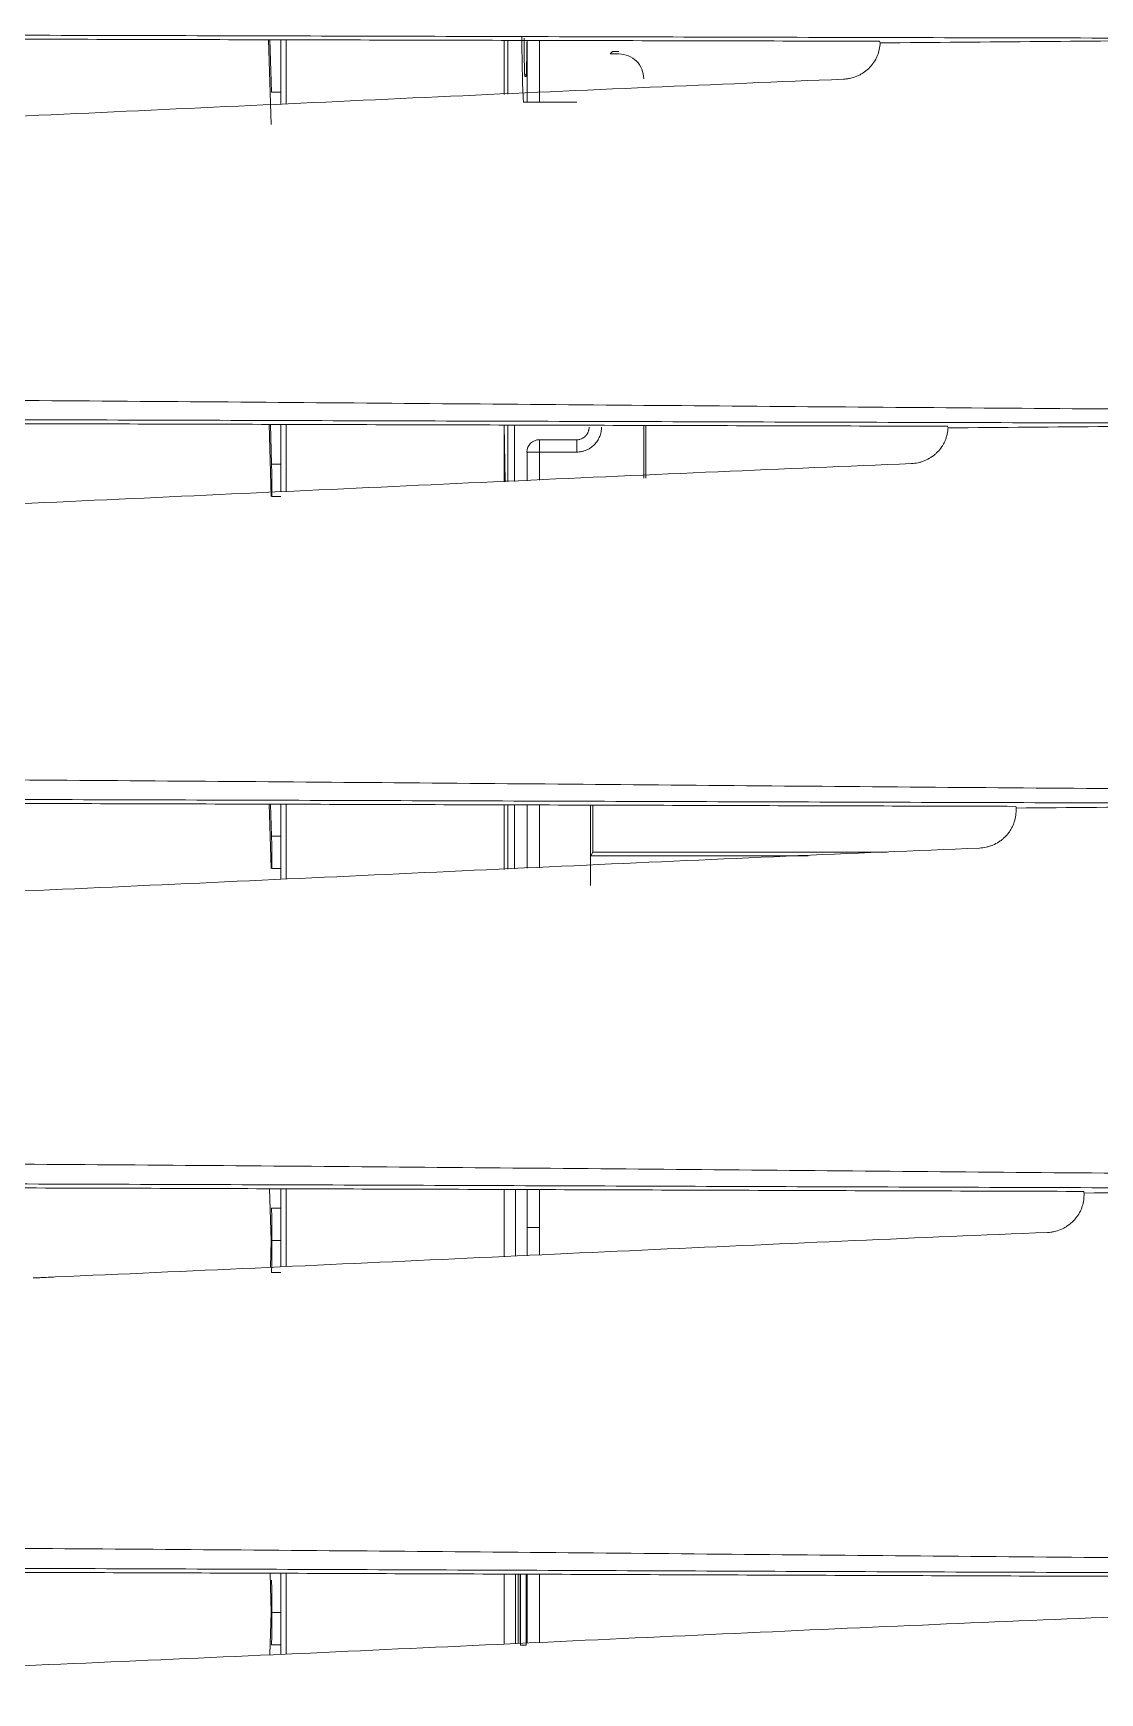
# Model space of a CAD drawing. Header units: inches. Extents: x 3778 to 56227, y -16914 to 35091.
# Drawn here: x 37235.1 to 37278.3, y -5490.3 to -5423.1 of the extents above; entities that cross this region are included whole.
import ezdxf

# ---------------------------------------------------------------- set-up
doc = ezdxf.new("R2010")
doc.units = ezdxf.units.IN
doc.header["$LTSCALE"] = 100
doc.header["$MEASUREMENT"] = 0
doc.layers.add('2-con', color=2, linetype='Continuous')
doc.layers.add('mark-B', color=2, linetype='Continuous', lineweight=20)

# ---------------------------------------------------------------- blocks, each defined once
blk = doc.blocks.new('무풍1way 일반')
at = {"layer": 'mark-B'}
for p, q in [((-431.265, -132.305), (-431.493, -132.305)), ((-431.265, -132.305), (-431.493, -132.305)), ((-431.493, -132.311), (-431.493, -135.184)), ((-431.493, -132.311), (-431.493, -135.184)), ((-431.265, -135.185), (-431.265, -132.305)), ((-431.265, -135.185), (-431.265, -132.305)), ((-431.054, -135.186), (-431.054, -132.367)), ((-431.054, -135.186), (-431.054, -132.367)), ((-430.593, -132.349), (-430.593, -135.189)), ((-421.772, -135.221), (-421.772, -131.968)), ((-421.553, -135.221), (-421.553, -131.958)), ((-421.553, -132.33), (-421.178, -132.33)), ((-421.165, -133.633), (-421.114, -131.939)), ((-432.025, -132.41), (-432.025, -135.182)), ((-432.025, -132.41), (-432.025, -135.182)), ((-431.523, -135.184), (-431.523, -132.388)), ((-431.523, -135.184), (-431.523, -132.388)), ((-431.247, -132.376), (-431.247, -135.185)), ((-431.247, -132.376), (-431.247, -135.185)), ((-431.16, -135.185), (-431.16, -132.372)), ((-431.16, -135.185), (-431.16, -132.372)), ((-421.553, -133.634), (-421.192, -133.634)), ((-421.117, -135.222), (-421.165, -133.633)), ((-421.772, -150.788), (-421.772, -147.638)), ((-421.553, -147.392), (-421.178, -147.392)), ((-421.553, -150.789), (-421.553, -147.628)), ((-421.165, -148.695), (-421.132, -147.608)), ((-432.025, -149.218), (-432.025, -148.096)), ((-432.025, -149.218), (-432.025, -148.096)), ((-431.523, -148.074), (-431.523, -149.218)), ((-431.523, -148.074), (-431.523, -149.218)), ((-431.054, -150.757), (-431.054, -148.053)), ((-431.054, -150.757), (-431.054, -148.053)), ((-430.593, -148.032), (-430.593, -150.76)), ((-421.553, -148.696), (-421.192, -148.696)), ((-421.102, -150.79), (-421.165, -148.695)), ((-431.523, -149.218), (-432.025, -149.218)), ((-432.025, -149.218), (-432.025, -150.754)), ((-431.523, -149.218), (-432.025, -149.218)), ((-432.025, -149.218), (-432.025, -150.754)), ((-431.523, -150.756), (-431.523, -149.218)), ((-431.523, -150.756), (-431.523, -149.218)), ((-421.553, -150), (-421.178, -150)), ((-434.092, -166.321), (-434.092, -163.068)), ((-434.092, -166.321), (-434.092, -163.068)), ((-432.025, -163.785), (-432.025, -166.327)), ((-432.025, -163.785), (-432.025, -166.327)), ((-431.523, -166.328), (-431.523, -163.763)), ((-431.523, -166.328), (-431.523, -163.763)), ((-431.019, -163.741), (-431.019, -166.331)), ((-431.019, -163.741), (-431.019, -166.331)), ((-430.74, -163.726), (-430.74, -166.33)), ((-430.74, -163.726), (-430.74, -166.33)), ((-430.593, -163.719), (-430.593, -166.33)), ((-421.772, -166.355), (-421.772, -163.327)), ((-421.553, -166.358), (-421.553, -163.317)), ((-421.553, -163.758), (-421.192, -163.758)), ((-421.087, -166.359), (-421.165, -163.757)), ((-434.185, -164.416), (-446.111, -164.416)), ((-434.185, -164.416), (-446.111, -164.416)), ((-437.572, -164.272), (-442.904, -164.272)), ((-437.572, -164.272), (-442.904, -164.272)), ((-434.113, -164.272), (-437.572, -164.272)), ((-434.113, -164.272), (-437.572, -164.272)), ((-434.185, -164.416), (-434.113, -164.272)), ((-434.185, -164.416), (-434.113, -164.272)), ((-434.185, -164.416), (-434.185, -166.321)), ((-434.185, -164.416), (-434.185, -166.321)), ((-421.553, -165.062), (-421.178, -165.062)), ((-421.139, -166.359), (-421.178, -165.062)), ((-421.772, -181.73), (-421.772, -179.011)), ((-421.553, -178.82), (-421.192, -178.82)), ((-421.553, -181.731), (-421.553, -179.003)), ((-421.077, -181.734), (-421.165, -178.819)), ((-436.341, -179.559), (-436.341, -181.693)), ((-436.341, -179.559), (-436.341, -181.693)), ((-436.249, -179.559), (-436.249, -181.693)), ((-436.249, -179.559), (-436.249, -181.693)), ((-432.025, -179.472), (-432.025, -180.616)), ((-432.025, -179.472), (-432.025, -180.616)), ((-431.523, -180.616), (-431.523, -179.45)), ((-431.523, -180.616), (-431.523, -179.45)), ((-431.019, -179.428), (-431.019, -181.707)), ((-431.019, -179.428), (-431.019, -181.707)), ((-430.74, -179.415), (-430.74, -181.708)), ((-430.74, -179.415), (-430.74, -181.708)), ((-430.604, -181.708), (-430.644, -179.411)), ((-430.604, -181.708), (-430.644, -179.411)), ((-430.593, -179.407), (-430.593, -181.707)), ((-432.025, -180.616), (-433.538, -180.616)), ((-432.025, -180.616), (-433.538, -180.616)), ((-431.523, -180.616), (-432.025, -180.616)), ((-431.523, -180.616), (-432.025, -180.616)), ((-421.553, -180.124), (-421.178, -180.124)), ((-421.13, -181.733), (-421.178, -180.124)), ((-433.538, -181.114), (-432.025, -181.114)), ((-433.538, -181.114), (-432.025, -181.114)), ((-421.062, -197.307), (-421.165, -193.881)), ((-433.538, -194.784), (-432.025, -194.784)), ((-433.538, -194.784), (-432.025, -194.784)), ((-431.523, -194.784), (-432.025, -194.784)), ((-432.025, -194.784), (-432.025, -197.28)), ((-431.523, -194.784), (-432.025, -194.784)), ((-432.025, -194.784), (-432.025, -197.28)), ((-431.523, -194.784), (-431.391, -194.784)), ((-431.523, -197.282), (-431.523, -194.784)), ((-431.523, -194.784), (-431.391, -194.784)), ((-431.523, -196.894), (-431.523, -194.784)), ((-421.772, -197.303), (-421.772, -194.7)), ((-421.553, -197.305), (-421.553, -194.69)), ((-430.74, -195.102), (-430.74, -197.283)), ((-430.74, -195.102), (-430.74, -197.283)), ((-430.593, -195.094), (-430.593, -197.283)), ((-421.553, -195.186), (-421.178, -195.186)), ((-421.114, -197.306), (-421.178, -195.186)), ((-431.439, -195.814), (-431.485, -195.814)), ((-431.439, -195.814), (-431.485, -195.814)), ((-434.896, -196.734), (-435.245, -196.734)), ((-434.896, -196.734), (-435.245, -196.734)), ((-435.245, -196.827), (-434.988, -196.827)), ((-435.245, -196.827), (-434.988, -196.827)), ((-434.988, -196.827), (-434.896, -196.734)), ((-434.988, -196.827), (-434.896, -196.734))]:
    blk.add_line(p, q, dxfattribs=at)
for centre, major_axis, ratio, start_param, end_param in [((-421.165, -133.634), (0, -1.506), 0.017455, 3.665191, 4.712389), ((-421.165, -133.634), (0, -1.506), 0.017455, 4.712389, 5.759587), ((-421.165, -148.696), (0, -1.506), 0.017455, 3.665191, 4.712389), ((-421.165, -148.696), (0, -1.506), 0.017455, 4.712389, 5.759587), ((-421.165, -163.758), (0, -1.506), 0.017455, 4.712389, 5.759587), ((-421.165, -178.82), (0, -1.506), 0.017455, 4.712389, 5.759587), ((-433.538, -180.616), (0, -0.502), 0.000394, 4.712389, 6.153043), ((-433.538, -180.616), (0, -0.502), 0.000394, 4.712389, 6.153043), ((-432.025, -180.616), (-0.498, -0.066), 0.991395, 1.439291, 3.007874), ((-432.025, -180.616), (0, -0.502), 0.000394, 4.712389, 6.153043), ((-432.025, -180.616), (-0.498, -0.066), 0.991395, 1.439291, 3.007874), ((-432.025, -180.616), (0, -0.502), 0.000394, 4.712389, 6.153043), ((-431.391, -200.117), (0, -5.333), 0.017455, 2.094397, 3.141593), ((-431.391, -200.117), (0, -5.333), 0.017455, 2.094397, 3.141593), ((-431.941, -195.814), (0, 0.502), 0.999848, 4.513439, 4.712389), ((-431.941, -195.814), (0, 0.502), 0.999848, 4.512039, 4.712389)]:
    blk.add_ellipse(centre, major_axis=major_axis, ratio=ratio, start_param=start_param, end_param=end_param, dxfattribs=at)
for points, knots in [([(-366.446, -130.381), (-371.874, -130.381), (-382.729, -130.507), (-398.973, -130.978), (-415.176, -131.637), (-431.352, -132.39), (-444.739, -133.012), (-452.743, -133.35), (-455.349, -133.454)], [0, 0, 0, 0, 0.182397, 0.364793, 0.54719, 0.729586, 0.911983, 1, 1, 1, 1]), ([(-365.384, -136.387), (-365.554, -136.387), (-365.724, -136.387), (-366.064, -136.387), (-366.574, -136.387), (-367.765, -136.387), (-370.146, -136.386), (-372.187, -136.384), (-376.269, -136.378), (-378.99, -136.373), (-387.151, -136.352), (-392.591, -136.332), (-400.749, -136.291), (-403.468, -136.276), (-408.906, -136.243), (-411.624, -136.225), (-417.061, -136.186), (-419.779, -136.166), (-425.214, -136.122), (-427.932, -136.098), (-433.366, -136.051), (-436.083, -136.026), (-441.517, -135.976), (-444.234, -135.951), (-449.669, -135.901), (-452.386, -135.877), (-457.821, -135.83), (-460.539, -135.808), (-468.693, -135.745), (-474.13, -135.71), (-482.289, -135.672), (-485.009, -135.662), (-490.451, -135.648), (-493.173, -135.644), (-495.895, -135.644)], [0, 0, 0, 0, 0.003906, 0.003906, 0.007813, 0.015625, 0.03125, 0.0625, 0.0625, 0.125, 0.125, 0.25, 0.25, 0.3125, 0.3125, 0.375, 0.375, 0.4375, 0.4375, 0.5, 0.5, 0.5625, 0.5625, 0.625, 0.625, 0.6875, 0.6875, 0.75, 0.75, 0.875, 0.875, 0.9375, 0.9375, 1, 1, 1, 1]), ([(-482.845, -135.17), (-477.947, -135.178), (-473.051, -135.19), (-463.263, -135.219), (-458.37, -135.236), (-451.032, -135.264), (-448.586, -135.273), (-443.695, -135.293), (-441.25, -135.302), (-436.359, -135.322), (-431.468, -135.342), (-424.131, -135.371), (-416.793, -135.398), (-411.9, -135.415), (-407.006, -135.431), (-404.559, -135.439), (-399.664, -135.453), (-397.216, -135.459), (-389.873, -135.477), (-384.977, -135.486), (-377.631, -135.496), (-375.182, -135.499), (-370.283, -135.502), (-367.834, -135.503), (-365.384, -135.503)], [0, 0, 0, 0, 0.125, 0.125, 0.25, 0.25, 0.3125, 0.3125, 0.375, 0.375, 0.4375, 0.5, 0.5625, 0.625, 0.625, 0.6875, 0.6875, 0.75, 0.75, 0.875, 0.875, 0.9375, 0.9375, 1, 1, 1, 1]), ([(-456.815, -135.092), (-453.014, -135.104), (-449.214, -135.118), (-441.614, -135.146), (-437.814, -135.161), (-430.215, -135.189), (-426.415, -135.204), (-418.815, -135.231), (-415.014, -135.244), (-407.412, -135.268), (-403.61, -135.279), (-396.006, -135.299), (-392.203, -135.308), (-384.596, -135.322), (-380.791, -135.327), (-375.084, -135.333), (-373.181, -135.335), (-369.376, -135.337), (-367.473, -135.337), (-365.57, -135.337)], [0, 0, 0, 0, 0.125, 0.125, 0.25, 0.25, 0.375, 0.375, 0.5, 0.5, 0.625, 0.625, 0.75, 0.75, 0.875, 0.875, 0.9375, 0.9375, 1, 1, 1, 1]), ([(-411.837, -147.191), (-412.032, -147.2), (-417.623, -147.443), (-428.6, -147.954), (-441.984, -148.576), (-449.988, -148.914), (-452.596, -149.019)], [0, 0, 0, 0, 0.014366, 0.411337, 0.808308, 1, 1, 1, 1]), ([(-411.527, -147.178), (-411.565, -147.177), (-411.603, -147.177), (-411.68, -147.179), (-411.719, -147.181), (-411.758, -147.185)], [0, 0, 0, 0, 0.5, 0.5, 1, 1, 1, 1]), ([(-454.071, -150.414), (-454.064, -150.322), (-454.048, -150.232), (-454.013, -150.1), (-453.999, -150.057), (-453.975, -149.992), (-453.966, -149.971), (-453.948, -149.928), (-453.939, -149.907), (-453.889, -149.803), (-453.841, -149.724), (-453.76, -149.613), (-453.731, -149.577), (-453.684, -149.524), (-453.668, -149.507), (-453.636, -149.474), (-453.619, -149.457), (-453.535, -149.378), (-453.462, -149.32), (-453.365, -149.257), (-453.345, -149.245), (-453.305, -149.221), (-453.284, -149.21), (-453.222, -149.177), (-453.18, -149.157), (-453.052, -149.103), (-452.963, -149.075), (-452.85, -149.05), (-452.827, -149.045), (-452.781, -149.037), (-452.758, -149.033), (-452.688, -149.024), (-452.642, -149.02), (-452.596, -149.019)], [0, 0, 0, 0, 0.125, 0.125, 0.1875, 0.1875, 0.21875, 0.21875, 0.25, 0.25, 0.375, 0.375, 0.4375, 0.4375, 0.46875, 0.46875, 0.5, 0.5, 0.625, 0.625, 0.65625, 0.65625, 0.6875, 0.6875, 0.75, 0.75, 0.875, 0.875, 0.90625, 0.90625, 0.9375, 0.9375, 1, 1, 1, 1]), ([(-480.085, -150.767), (-477.913, -150.76), (-475.743, -150.752), (-471.405, -150.732), (-469.238, -150.72), (-462.738, -150.682), (-458.41, -150.651), (-454.086, -150.614)], [0, 0, 0, 0, 0.25, 0.25, 0.5, 0.5, 1, 1, 1, 1]), ([(-480.085, -150.767), (-475.188, -150.774), (-470.292, -150.785), (-460.505, -150.811), (-455.612, -150.827), (-448.274, -150.852), (-445.828, -150.861), (-440.937, -150.878), (-438.491, -150.887), (-433.6, -150.905), (-428.709, -150.923), (-421.371, -150.949), (-414.033, -150.973), (-409.14, -150.988), (-404.246, -151.003), (-401.799, -151.01), (-396.905, -151.022), (-394.458, -151.028), (-387.115, -151.044), (-382.22, -151.052), (-374.875, -151.061), (-372.427, -151.063), (-367.529, -151.066), (-365.08, -151.067), (-362.631, -151.067)], [0, 0, 0, 0, 0.125, 0.125, 0.25, 0.25, 0.3125, 0.3125, 0.375, 0.375, 0.4375, 0.5, 0.5625, 0.625, 0.625, 0.6875, 0.6875, 0.75, 0.75, 0.875, 0.875, 0.9375, 0.9375, 1, 1, 1, 1]), ([(-454.065, -150.682), (-450.264, -150.693), (-446.463, -150.705), (-438.863, -150.731), (-435.063, -150.744), (-427.462, -150.77), (-423.662, -150.782), (-416.06, -150.807), (-412.259, -150.818), (-404.656, -150.84), (-400.855, -150.85), (-393.25, -150.867), (-389.447, -150.875), (-381.84, -150.888), (-378.036, -150.893), (-370.427, -150.899), (-366.623, -150.901), (-362.818, -150.901)], [0, 0, 0, 0, 0.125, 0.125, 0.25, 0.25, 0.375, 0.375, 0.5, 0.5, 0.625, 0.625, 0.75, 0.75, 0.875, 0.875, 1, 1, 1, 1]), ([(-362.631, -151.951), (-362.801, -151.951), (-362.971, -151.951), (-363.311, -151.951), (-363.821, -151.951), (-365.012, -151.951), (-367.392, -151.95), (-369.433, -151.948), (-373.514, -151.943), (-376.234, -151.938), (-384.394, -151.918), (-389.833, -151.899), (-397.99, -151.861), (-400.709, -151.847), (-406.146, -151.815), (-408.865, -151.798), (-414.302, -151.761), (-417.02, -151.742), (-422.455, -151.7), (-425.172, -151.678), (-430.607, -151.632), (-433.324, -151.608), (-438.759, -151.561), (-441.476, -151.537), (-446.911, -151.489), (-449.628, -151.466), (-455.063, -151.421), (-457.781, -151.399), (-465.935, -151.339), (-471.372, -151.305), (-479.529, -151.269), (-482.249, -151.26), (-487.69, -151.246), (-490.411, -151.243), (-493.132, -151.242)], [0, 0, 0, 0, 0.003906, 0.003906, 0.007813, 0.015625, 0.03125, 0.0625, 0.0625, 0.125, 0.125, 0.25, 0.25, 0.3125, 0.3125, 0.375, 0.375, 0.4375, 0.4375, 0.5, 0.5, 0.5625, 0.5625, 0.625, 0.625, 0.6875, 0.6875, 0.75, 0.75, 0.875, 0.875, 0.9375, 0.9375, 1, 1, 1, 1]), ([(-360.94, -161.509), (-366.372, -161.509), (-377.234, -161.635), (-393.482, -162.106), (-409.68, -162.765), (-425.847, -163.518), (-439.229, -164.14), (-447.234, -164.478), (-449.843, -164.583)], [0, 0, 0, 0, 0.182374, 0.364749, 0.547123, 0.729498, 0.911872, 1, 1, 1, 1]), ([(-451.32, -165.979), (-451.313, -165.888), (-451.297, -165.797), (-451.267, -165.686), (-451.26, -165.664), (-451.246, -165.62), (-451.239, -165.598), (-451.215, -165.533), (-451.178, -165.449), (-451.124, -165.348), (-451.087, -165.29), (-451.061, -165.251), (-451.048, -165.232), (-450.979, -165.138), (-450.917, -165.069), (-450.816, -164.974), (-450.764, -164.928), (-450.708, -164.886), (-450.67, -164.859), (-450.65, -164.846), (-450.552, -164.782), (-450.47, -164.739), (-450.342, -164.685), (-450.298, -164.669), (-450.231, -164.648), (-450.209, -164.641), (-450.163, -164.629), (-450.141, -164.624), (-450.027, -164.598), (-449.936, -164.586), (-449.843, -164.583)], [0, 0, 0, 0, 0.125, 0.125, 0.15625, 0.15625, 0.1875, 0.1875, 0.25, 0.3125, 0.34375, 0.34375, 0.375, 0.375, 0.5, 0.5, 0.5625, 0.59375, 0.59375, 0.625, 0.625, 0.75, 0.75, 0.8125, 0.8125, 0.84375, 0.84375, 0.875, 0.875, 1, 1, 1, 1]), ([(-451.336, -166.203), (-455.657, -166.241), (-459.982, -166.274), (-466.479, -166.314), (-468.646, -166.326), (-472.982, -166.346), (-475.152, -166.355), (-477.323, -166.362)], [0, 0, 0, 0, 0.5, 0.5, 0.75, 0.75, 1, 1, 1, 1]), ([(-477.323, -166.362), (-472.427, -166.369), (-467.533, -166.379), (-457.746, -166.403), (-452.853, -166.417), (-445.516, -166.439), (-443.07, -166.447), (-438.178, -166.463), (-435.732, -166.471), (-430.841, -166.487), (-425.95, -166.503), (-418.612, -166.526), (-411.274, -166.548), (-406.381, -166.561), (-401.488, -166.574), (-399.041, -166.58), (-394.147, -166.591), (-391.7, -166.596), (-384.358, -166.611), (-379.463, -166.618), (-372.12, -166.626), (-369.672, -166.628), (-364.775, -166.63), (-362.327, -166.631), (-359.878, -166.631)], [0, 0, 0, 0, 0.125, 0.125, 0.25, 0.25, 0.3125, 0.3125, 0.375, 0.375, 0.4375, 0.5, 0.5625, 0.625, 0.625, 0.6875, 0.6875, 0.75, 0.75, 0.875, 0.875, 0.9375, 0.9375, 1, 1, 1, 1]), ([(-451.316, -166.271), (-447.514, -166.281), (-443.713, -166.292), (-436.112, -166.315), (-432.311, -166.326), (-424.71, -166.349), (-420.909, -166.36), (-413.307, -166.382), (-409.505, -166.392), (-401.902, -166.411), (-398.1, -166.42), (-390.495, -166.436), (-386.692, -166.442), (-379.086, -166.453), (-375.282, -166.458), (-367.674, -166.464), (-363.87, -166.465), (-360.065, -166.465)], [0, 0, 0, 0, 0.125, 0.125, 0.25, 0.25, 0.375, 0.375, 0.5, 0.5, 0.625, 0.625, 0.75, 0.75, 0.875, 0.875, 1, 1, 1, 1]), ([(-359.878, -167.515), (-360.048, -167.515), (-360.218, -167.515), (-360.558, -167.515), (-361.068, -167.515), (-362.258, -167.515), (-364.639, -167.514), (-366.679, -167.512), (-370.758, -167.508), (-373.478, -167.503), (-381.637, -167.484), (-387.075, -167.466), (-395.232, -167.43), (-397.951, -167.417), (-403.388, -167.387), (-406.106, -167.371), (-411.543, -167.336), (-414.261, -167.317), (-419.696, -167.277), (-422.414, -167.256), (-427.849, -167.213), (-430.566, -167.19), (-436.001, -167.145), (-438.718, -167.121), (-444.153, -167.076), (-446.87, -167.053), (-452.305, -167.01), (-455.023, -166.99), (-463.176, -166.932), (-468.613, -166.9), (-476.77, -166.865), (-479.489, -166.856), (-484.929, -166.843), (-487.649, -166.84), (-490.37, -166.839)], [0, 0, 0, 0, 0.003906, 0.003906, 0.007813, 0.015625, 0.03125, 0.0625, 0.0625, 0.125, 0.125, 0.25, 0.25, 0.3125, 0.3125, 0.375, 0.375, 0.4375, 0.4375, 0.5, 0.5, 0.5625, 0.5625, 0.625, 0.625, 0.6875, 0.6875, 0.75, 0.75, 0.875, 0.875, 0.9375, 0.9375, 1, 1, 1, 1]), ([(-358.188, -177.073), (-363.621, -177.073), (-374.486, -177.199), (-390.736, -177.67), (-406.931, -178.329), (-423.094, -179.082), (-436.475, -179.704), (-444.479, -180.042), (-447.09, -180.147)], [0, 0, 0, 0, 0.182363, 0.364727, 0.54709, 0.729453, 0.911816, 1, 1, 1, 1]), ([(-448.568, -181.545), (-448.561, -181.453), (-448.546, -181.363), (-448.515, -181.251), (-448.509, -181.229), (-448.495, -181.185), (-448.487, -181.163), (-448.463, -181.099), (-448.427, -181.014), (-448.372, -180.913), (-448.335, -180.855), (-448.309, -180.816), (-448.296, -180.797), (-448.227, -180.703), (-448.165, -180.634), (-448.064, -180.538), (-448.012, -180.493), (-447.955, -180.451), (-447.917, -180.424), (-447.898, -180.41), (-447.8, -180.347), (-447.718, -180.303), (-447.589, -180.249), (-447.545, -180.233), (-447.479, -180.212), (-447.456, -180.205), (-447.411, -180.193), (-447.388, -180.188), (-447.274, -180.163), (-447.183, -180.151), (-447.09, -180.147)], [0, 0, 0, 0, 0.125, 0.125, 0.15625, 0.15625, 0.1875, 0.1875, 0.25, 0.3125, 0.34375, 0.34375, 0.375, 0.375, 0.5, 0.5, 0.5625, 0.59375, 0.59375, 0.625, 0.625, 0.75, 0.75, 0.8125, 0.8125, 0.84375, 0.84375, 0.875, 0.875, 1, 1, 1, 1]), ([(-433.538, -180.616), (-433.604, -180.616), (-433.67, -180.622), (-433.752, -180.639), (-433.768, -180.643), (-433.8, -180.651), (-433.848, -180.664), (-433.925, -180.692), (-433.984, -180.721), (-434.028, -180.744), (-434.042, -180.753), (-434.071, -180.77), (-434.085, -180.779), (-434.153, -180.825), (-434.204, -180.868), (-434.273, -180.938), (-434.295, -180.962), (-434.337, -181.014), (-434.356, -181.041), (-434.411, -181.123), (-434.441, -181.182), (-434.479, -181.273), (-434.49, -181.305), (-434.509, -181.368), (-434.517, -181.4), (-434.535, -181.497), (-434.542, -181.562), (-434.542, -181.629)], [0, 0, 0, 0, 0.125, 0.125, 0.15625, 0.15625, 0.1875, 0.25, 0.3125, 0.3125, 0.34375, 0.34375, 0.375, 0.375, 0.5, 0.5, 0.5625, 0.5625, 0.625, 0.625, 0.75, 0.75, 0.8125, 0.8125, 0.875, 0.875, 1, 1, 1, 1]), ([(-433.538, -180.616), (-433.604, -180.616), (-433.67, -180.622), (-433.752, -180.639), (-433.768, -180.643), (-433.8, -180.651), (-433.848, -180.664), (-433.925, -180.692), (-433.984, -180.721), (-434.028, -180.744), (-434.042, -180.753), (-434.071, -180.77), (-434.085, -180.779), (-434.153, -180.825), (-434.204, -180.868), (-434.273, -180.938), (-434.295, -180.962), (-434.337, -181.014), (-434.356, -181.041), (-434.411, -181.123), (-434.441, -181.182), (-434.479, -181.273), (-434.49, -181.305), (-434.509, -181.368), (-434.517, -181.4), (-434.535, -181.497), (-434.542, -181.562), (-434.542, -181.629)], [0, 0, 0, 0, 0.125, 0.125, 0.15625, 0.15625, 0.1875, 0.25, 0.3125, 0.3125, 0.34375, 0.34375, 0.375, 0.375, 0.5, 0.5, 0.5625, 0.5625, 0.625, 0.625, 0.75, 0.75, 0.8125, 0.8125, 0.875, 0.875, 1, 1, 1, 1]), ([(-434.04, -181.629), (-434.04, -181.596), (-434.037, -181.563), (-434.027, -181.514), (-434.023, -181.498), (-434.014, -181.466), (-434.009, -181.45), (-433.99, -181.404), (-433.975, -181.374), (-433.949, -181.332), (-433.939, -181.319), (-433.918, -181.292), (-433.907, -181.28), (-433.873, -181.244), (-433.848, -181.222), (-433.807, -181.193), (-433.792, -181.184), (-433.763, -181.168), (-433.733, -181.153), (-433.702, -181.142), (-433.67, -181.132), (-433.654, -181.127), (-433.605, -181.117), (-433.571, -181.114), (-433.538, -181.114)], [0, 0, 0, 0, 0.125, 0.125, 0.1875, 0.1875, 0.25, 0.25, 0.375, 0.375, 0.4375, 0.4375, 0.5, 0.5, 0.625, 0.625, 0.6875, 0.6875, 0.75, 0.8125, 0.8125, 0.875, 0.875, 1, 1, 1, 1]), ([(-434.04, -181.629), (-434.04, -181.596), (-434.037, -181.563), (-434.027, -181.514), (-434.023, -181.498), (-434.014, -181.466), (-434.009, -181.45), (-433.99, -181.404), (-433.975, -181.374), (-433.949, -181.332), (-433.939, -181.319), (-433.918, -181.292), (-433.907, -181.28), (-433.873, -181.244), (-433.848, -181.222), (-433.807, -181.193), (-433.792, -181.184), (-433.763, -181.168), (-433.733, -181.153), (-433.702, -181.142), (-433.67, -181.132), (-433.654, -181.127), (-433.605, -181.117), (-433.571, -181.114), (-433.538, -181.114)], [0, 0, 0, 0, 0.125, 0.125, 0.1875, 0.1875, 0.25, 0.25, 0.375, 0.375, 0.4375, 0.4375, 0.5, 0.5, 0.625, 0.625, 0.6875, 0.6875, 0.75, 0.8125, 0.8125, 0.875, 0.875, 1, 1, 1, 1]), ([(-448.572, -181.593), (-452.895, -181.632), (-457.224, -181.665), (-463.726, -181.706), (-468.064, -181.73), (-472.407, -181.748), (-474.581, -181.755)], [0, 0, 0, 0, 0.5, 0.5, 0.75, 1, 1, 1, 1]), ([(-474.581, -181.755), (-469.686, -181.762), (-464.792, -181.771), (-455.007, -181.793), (-450.116, -181.806), (-442.779, -181.828), (-440.333, -181.835), (-435.443, -181.85), (-432.997, -181.857), (-428.106, -181.872), (-423.216, -181.887), (-415.879, -181.909), (-408.542, -181.93), (-403.65, -181.943), (-398.758, -181.955), (-396.312, -181.961), (-391.419, -181.971), (-388.972, -181.976), (-381.632, -181.99), (-376.738, -181.997), (-369.396, -182.004), (-366.949, -182.006), (-362.054, -182.008), (-359.606, -182.009), (-357.159, -182.009)], [0, 0, 0, 0, 0.125, 0.125, 0.25, 0.25, 0.3125, 0.3125, 0.375, 0.375, 0.4375, 0.5, 0.5625, 0.625, 0.625, 0.6875, 0.6875, 0.75, 0.75, 0.875, 0.875, 0.9375, 0.9375, 1, 1, 1, 1]), ([(-357.344, -181.844), (-361.146, -181.844), (-364.949, -181.842), (-372.552, -181.836), (-376.354, -181.832), (-383.956, -181.822), (-387.757, -181.815), (-395.358, -181.8), (-399.158, -181.792), (-406.758, -181.774), (-410.558, -181.764), (-418.157, -181.744), (-421.956, -181.733), (-429.554, -181.712), (-433.353, -181.701), (-440.952, -181.68), (-444.751, -181.67), (-448.551, -181.66)], [0, 0, 0, 0, 0.125, 0.125, 0.25, 0.25, 0.375, 0.375, 0.5, 0.5, 0.625, 0.625, 0.75, 0.75, 0.875, 0.875, 1, 1, 1, 1]), ([(-357.159, -182.892), (-357.499, -182.892), (-357.839, -182.892), (-358.52, -182.892), (-359.541, -182.892), (-361.924, -182.891), (-363.966, -182.889), (-368.05, -182.885), (-370.773, -182.88), (-378.941, -182.862), (-384.385, -182.844), (-392.551, -182.809), (-395.273, -182.796), (-400.716, -182.767), (-403.438, -182.751), (-408.88, -182.717), (-411.602, -182.699), (-417.043, -182.66), (-419.764, -182.639), (-425.205, -182.597), (-427.926, -182.575), (-433.367, -182.53), (-436.088, -182.507), (-441.529, -182.463), (-444.249, -182.441), (-449.691, -182.399), (-452.412, -182.379), (-460.575, -182.323), (-466.018, -182.292), (-474.184, -182.258), (-476.906, -182.249), (-480.99, -182.24), (-482.352, -182.238), (-484.394, -182.235), (-485.415, -182.234), (-486.607, -182.234), (-487.118, -182.234), (-487.458, -182.233), (-487.628, -182.233), (-487.798, -182.233)], [0, 0, 0, 0, 0.007813, 0.007813, 0.015625, 0.03125, 0.0625, 0.0625, 0.125, 0.125, 0.25, 0.25, 0.3125, 0.3125, 0.375, 0.375, 0.4375, 0.4375, 0.5, 0.5, 0.5625, 0.5625, 0.625, 0.625, 0.6875, 0.6875, 0.75, 0.75, 0.875, 0.875, 0.9375, 0.9375, 0.96875, 0.96875, 0.984375, 0.992187, 0.996094, 0.996094, 1, 1, 1, 1]), ([(-355.435, -192.637), (-360.87, -192.637), (-371.739, -192.763), (-387.99, -193.234), (-404.183, -193.893), (-420.341, -194.646), (-433.72, -195.268), (-441.725, -195.606), (-444.337, -195.711)], [0, 0, 0, 0, 0.182352, 0.364704, 0.547056, 0.729408, 0.91176, 1, 1, 1, 1]), ([(-445.817, -197.111), (-445.81, -197.019), (-445.794, -196.929), (-445.758, -196.796), (-445.745, -196.753), (-445.72, -196.688), (-445.712, -196.666), (-445.694, -196.624), (-445.684, -196.603), (-445.634, -196.498), (-445.586, -196.419), (-445.504, -196.307), (-445.475, -196.271), (-445.429, -196.219), (-445.413, -196.202), (-445.38, -196.168), (-445.364, -196.152), (-445.279, -196.072), (-445.206, -196.014), (-445.109, -195.951), (-445.089, -195.939), (-445.049, -195.915), (-445.028, -195.903), (-444.966, -195.87), (-444.924, -195.85), (-444.795, -195.796), (-444.707, -195.768), (-444.57, -195.737), (-444.524, -195.729), (-444.431, -195.717), (-444.384, -195.713), (-444.337, -195.711)], [0, 0, 0, 0, 0.125, 0.125, 0.1875, 0.1875, 0.21875, 0.21875, 0.25, 0.25, 0.375, 0.375, 0.4375, 0.4375, 0.46875, 0.46875, 0.5, 0.5, 0.625, 0.625, 0.65625, 0.65625, 0.6875, 0.6875, 0.75, 0.75, 0.875, 0.875, 0.9375, 0.9375, 1, 1, 1, 1]), ([(-436.249, -195.73), (-436.249, -195.993), (-436.141, -196.255), (-435.769, -196.626), (-435.508, -196.734), (-435.245, -196.734)], [0, 0, 0, 0, 0.5, 0.5, 1, 1, 1, 1]), ([(-436.249, -195.73), (-436.249, -195.993), (-436.141, -196.255), (-435.769, -196.626), (-435.508, -196.734), (-435.245, -196.734)], [0, 0, 0, 0, 0.5, 0.5, 1, 1, 1, 1]), ([(-431.485, -195.814), (-431.486, -195.814), (-431.488, -195.821), (-431.491, -195.85), (-431.494, -195.881), (-431.495, -195.91), (-431.496, -195.92), (-431.497, -195.942), (-431.497, -195.954), (-431.499, -195.991), (-431.5, -196.019), (-431.502, -196.065), (-431.502, -196.081), (-431.503, -196.115), (-431.504, -196.132), (-431.505, -196.186), (-431.507, -196.263), (-431.508, -196.35), (-431.51, -196.441), (-431.511, -196.489), (-431.512, -196.553), (-431.512, -196.565), (-431.512, -196.591), (-431.513, -196.63), (-431.513, -196.67), (-431.514, -196.752), (-431.515, -196.863), (-431.516, -196.98), (-431.517, -197.07), (-431.517, -197.101), (-431.518, -197.158), (-431.518, -197.185), (-431.518, -197.212)], [0, 0, 0, 0, 0.077334, 0.154667, 0.232001, 0.232001, 0.270667, 0.270667, 0.309334, 0.309334, 0.386668, 0.386668, 0.425334, 0.425334, 0.464001, 0.464001, 0.541335, 0.618668, 0.618668, 0.696002, 0.696002, 0.715335, 0.715335, 0.734668, 0.773335, 0.773335, 0.850669, 0.928002, 0.928002, 0.966669, 0.966669, 1, 1, 1, 1]), ([(-431.485, -195.814), (-431.486, -195.814), (-431.488, -195.821), (-431.491, -195.85), (-431.494, -195.881), (-431.495, -195.91), (-431.496, -195.92), (-431.497, -195.942), (-431.497, -195.954), (-431.499, -195.991), (-431.5, -196.019), (-431.502, -196.065), (-431.502, -196.081), (-431.503, -196.115), (-431.504, -196.132), (-431.505, -196.186), (-431.507, -196.263), (-431.508, -196.35), (-431.51, -196.441), (-431.511, -196.489), (-431.512, -196.553), (-431.512, -196.565), (-431.512, -196.591), (-431.513, -196.63), (-431.513, -196.67), (-431.514, -196.752), (-431.515, -196.863), (-431.516, -196.98), (-431.517, -197.07), (-431.517, -197.101), (-431.518, -197.158), (-431.518, -197.185), (-431.518, -197.212)], [0, 0, 0, 0, 0.077334, 0.154667, 0.232001, 0.232001, 0.270667, 0.270667, 0.309334, 0.309334, 0.386668, 0.386668, 0.425334, 0.425334, 0.464001, 0.464001, 0.541335, 0.618668, 0.618668, 0.696002, 0.696002, 0.715335, 0.715335, 0.734668, 0.773335, 0.773335, 0.850669, 0.928002, 0.928002, 0.966669, 0.966669, 1, 1, 1, 1]), ([(-431.518, -197.215), (-431.516, -196.972), (-431.513, -196.541), (-431.503, -196.101), (-431.496, -195.926), (-431.493, -195.893), (-431.493, -195.893)], [0, 0, 0, 0, 0.334676, 0.680372, 0.910935, 1, 1, 1, 1]), ([(-431.518, -197.215), (-431.516, -196.972), (-431.513, -196.541), (-431.503, -196.101), (-431.496, -195.926), (-431.493, -195.893), (-431.493, -195.893)], [0, 0, 0, 0, 0.334676, 0.680372, 0.910935, 1, 1, 1, 1]), ([(-431.405, -197.371), (-431.405, -197.357), (-431.405, -197.343), (-431.405, -197.298), (-431.405, -197.266), (-431.406, -197.172), (-431.407, -197.049), (-431.408, -196.931), (-431.409, -196.844), (-431.409, -196.815), (-431.409, -196.758), (-431.41, -196.73), (-431.411, -196.648), (-431.412, -196.543), (-431.414, -196.446), (-431.415, -196.354), (-431.416, -196.31), (-431.417, -196.258), (-431.417, -196.248), (-431.418, -196.227), (-431.418, -196.198), (-431.419, -196.169), (-431.421, -196.115), (-431.423, -196.048), (-431.425, -195.993), (-431.426, -195.955), (-431.427, -195.943), (-431.428, -195.921), (-431.428, -195.911), (-431.43, -195.882), (-431.432, -195.85), (-431.435, -195.83), (-431.437, -195.817), (-431.438, -195.814), (-431.439, -195.814)], [0, 0, 0, 0, 0.015604, 0.015604, 0.052063, 0.052063, 0.124981, 0.1979, 0.1979, 0.234359, 0.234359, 0.270818, 0.270818, 0.343736, 0.416654, 0.416654, 0.489572, 0.489572, 0.507802, 0.507802, 0.526032, 0.562491, 0.562491, 0.635409, 0.708327, 0.708327, 0.744786, 0.744786, 0.781245, 0.781245, 0.854164, 0.927082, 0.927082, 1, 1, 1, 1]), ([(-431.405, -197.371), (-431.405, -197.357), (-431.405, -197.343), (-431.405, -197.298), (-431.405, -197.266), (-431.406, -197.172), (-431.407, -197.049), (-431.408, -196.931), (-431.409, -196.844), (-431.409, -196.815), (-431.409, -196.758), (-431.41, -196.73), (-431.411, -196.648), (-431.412, -196.543), (-431.414, -196.446), (-431.415, -196.354), (-431.416, -196.31), (-431.417, -196.258), (-431.417, -196.248), (-431.418, -196.227), (-431.418, -196.198), (-431.419, -196.169), (-431.421, -196.115), (-431.423, -196.048), (-431.425, -195.993), (-431.426, -195.955), (-431.427, -195.943), (-431.428, -195.921), (-431.428, -195.911), (-431.43, -195.882), (-431.432, -195.85), (-431.435, -195.83), (-431.437, -195.817), (-431.438, -195.814), (-431.439, -195.814)], [0, 0, 0, 0, 0.015604, 0.015604, 0.052063, 0.052063, 0.124981, 0.1979, 0.1979, 0.234359, 0.234359, 0.270818, 0.270818, 0.343736, 0.416654, 0.416654, 0.489572, 0.489572, 0.507802, 0.507802, 0.526032, 0.562491, 0.562491, 0.635409, 0.708327, 0.708327, 0.744786, 0.744786, 0.781245, 0.781245, 0.854164, 0.927082, 0.927082, 1, 1, 1, 1]), ([(-445.822, -197.18), (-450.144, -197.22), (-454.471, -197.255), (-460.97, -197.297), (-463.138, -197.31), (-467.476, -197.332), (-469.647, -197.341), (-471.819, -197.349)], [0, 0, 0, 0, 0.5, 0.5, 0.75, 0.75, 1, 1, 1, 1]), ([(-471.819, -197.349), (-466.925, -197.354), (-462.032, -197.362), (-452.248, -197.382), (-447.357, -197.394), (-440.02, -197.413), (-437.574, -197.419), (-432.684, -197.433), (-430.238, -197.439), (-425.348, -197.453), (-420.457, -197.466), (-413.121, -197.485), (-405.784, -197.504), (-400.892, -197.515), (-393.554, -197.531), (-388.661, -197.54), (-378.875, -197.556), (-373.982, -197.562), (-366.642, -197.569), (-364.195, -197.57), (-359.3, -197.573), (-356.853, -197.573), (-354.406, -197.573)], [0, 0, 0, 0, 0.125, 0.125, 0.25, 0.25, 0.3125, 0.3125, 0.375, 0.375, 0.4375, 0.5, 0.5625, 0.625, 0.625, 0.75, 0.75, 0.875, 0.875, 0.9375, 0.9375, 1, 1, 1, 1]), ([(-445.801, -197.247), (-442.001, -197.256), (-438.202, -197.265), (-430.602, -197.283), (-426.803, -197.293), (-419.204, -197.311), (-415.404, -197.321), (-407.805, -197.339), (-404.005, -197.347), (-396.405, -197.363), (-392.604, -197.37), (-385.003, -197.383), (-381.202, -197.389), (-373.6, -197.398), (-369.799, -197.401), (-362.195, -197.406), (-358.393, -197.408), (-354.591, -197.408)], [0, 0, 0, 0, 0.125, 0.125, 0.25, 0.25, 0.375, 0.375, 0.5, 0.5, 0.625, 0.625, 0.75, 0.75, 0.875, 0.875, 1, 1, 1, 1])]:
    blk.add_open_spline(points, degree=3, knots=knots, dxfattribs=at)
for points in [[(-411.837, -147.191), (-411.811, -147.189), (-411.784, -147.187), (-411.758, -147.185)], [(-454.086, -150.614), (-454.081, -150.547), (-454.076, -150.48), (-454.071, -150.414)], [(-454.065, -150.682), (-454.072, -150.659), (-454.079, -150.637), (-454.086, -150.614)], [(-451.336, -166.203), (-451.331, -166.129), (-451.325, -166.054), (-451.32, -165.979)], [(-451.316, -166.271), (-451.323, -166.248), (-451.33, -166.226), (-451.336, -166.203)], [(-448.572, -181.593), (-448.571, -181.577), (-448.569, -181.561), (-448.568, -181.545)], [(-448.551, -181.66), (-448.558, -181.638), (-448.565, -181.616), (-448.572, -181.593)], [(-445.817, -197.111), (-445.818, -197.134), (-445.82, -197.157), (-445.822, -197.18)], [(-445.801, -197.247), (-445.808, -197.225), (-445.815, -197.203), (-445.822, -197.18)]]:
    blk.add_open_spline(points, degree=3, dxfattribs=at)
blk = doc.blocks.new('dpdjzjs')
at = {"layer": 'mark-B', "rotation": 180}
blk.add_blockref('무풍1way 일반', (172794.415, 96209.727), dxfattribs=at)

msp = doc.modelspace()

# ---------------------------------------------------------------- block references
at = {"layer": '2-con'}
msp.add_blockref('dpdjzjs', (-135970.865, -101830.442), dxfattribs=at)

doc.saveas('drawing.dxf')
